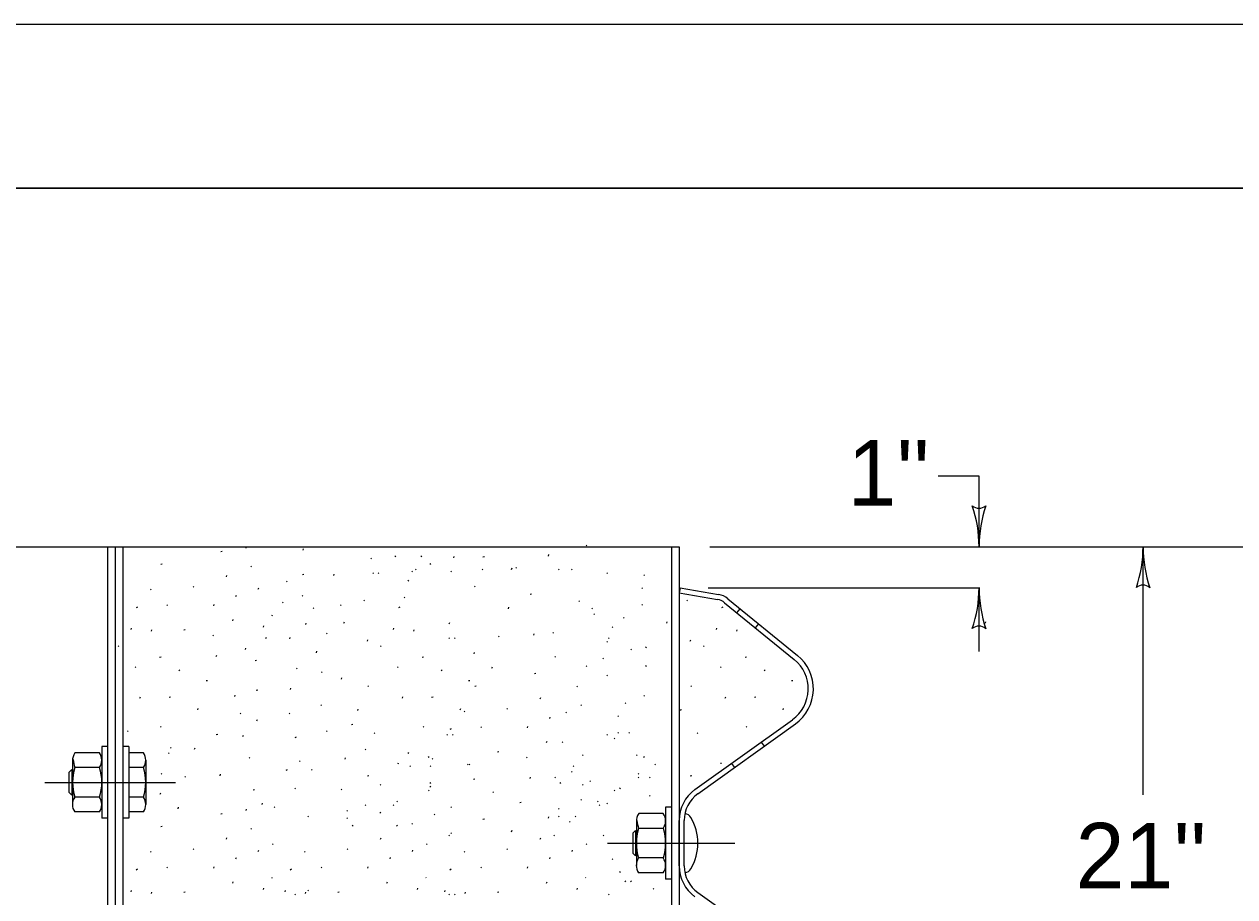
# Model space of a CAD drawing. Extents: x 1000 to 1036.3, y 1000 to 1022.
# Drawn here: x 1028.699 to 1032.389, y 1019.339 to 1022 of the extents above; entities that cross this region are included whole.
import ezdxf

# ---------------------------------------------------------------- set-up
doc = ezdxf.new("R2010")
doc.units = 0
for name, color, linetype in [('Level 1', 7, 'Continuous'), ('Level 10', 7, 'Continuous'), ('Level 11', 7, 'Continuous'), ('Level 5', 7, 'Continuous')]:
    doc.layers.add(name, color=color, linetype=linetype)

msp = doc.modelspace()

# ---------------------------------------------------------------- linework, layer by layer
at = {"layer": 'Level 1'}
for p, q in [((1031.6096, 1020.622), (1031.4846, 1020.622)), ((1031.6096, 1020.4065), (1031.6096, 1020.622)), ((1028.2423, 1020.4065), (1028.9767, 1020.4065)), ((1028.9533, 1020.4065), (1028.9533, 1015.7218)), ((1028.9767, 1020.4065), (1029.711, 1020.4065)), ((1028.9767, 1020.4065), (1028.9767, 1015.7218)), ((1028.9767, 1020.4065), (1030.6953, 1020.4065)), ((1028.9767, 1020.4065), (1028.9767, 1018.2815)), ((1029.0001, 1020.4065), (1029.0001, 1018.2815)), ((1030.6719, 1020.4065), (1030.6719, 1018.2815)), ((1030.6953, 1020.4065), (1030.6953, 1018.2815)), ((1030.7893, 1020.4065), (1033.4557, 1020.4065)), ((1032.1096, 1019.6502), (1032.1096, 1020.4065)), ((1030.6982, 1020.2815), (1030.6955, 1020.2662)), ((1030.6955, 1020.2662), (1030.8128, 1020.2454)), ((1030.6982, 1020.2815), (1030.8155, 1020.2608)), ((1030.7835, 1020.2815), (1031.6096, 1020.2815)), ((1031.6096, 1020.0868), (1031.6096, 1020.2815)), ((1030.834, 1020.2357), (1031.0463, 1020.0628)), ((1030.8439, 1020.2478), (1031.0563, 1020.0748)), ((1030.8717, 1020.2049), (1030.8815, 1020.2171)), ((1030.9284, 1020.1588), (1030.9383, 1020.1709)), ((1030.7437, 1019.6658), (1031.0408, 1019.8789)), ((1030.7527, 1019.6533), (1031.0498, 1019.8663)), ((1030.9455, 1019.8107), (1030.9545, 1019.7981)), ((1028.9284, 1019.7779), (1028.8537, 1019.7779)), ((1028.9533, 1019.7971), (1028.9357, 1019.7971)), ((1028.9357, 1019.7971), (1028.9357, 1019.5783)), ((1029.0177, 1019.7971), (1029.0001, 1019.7971)), ((1029.0177, 1019.7971), (1029.0177, 1019.5783)), ((1029.0625, 1019.7779), (1029.0177, 1019.7779)), ((1028.8465, 1019.7563), (1028.8465, 1019.6201)), ((1028.929, 1019.7328), (1028.8532, 1019.7328)), ((1028.9357, 1019.7553), (1028.9357, 1019.6201)), ((1029.0631, 1019.7328), (1029.0177, 1019.7328)), ((1029.0698, 1019.7553), (1029.0698, 1019.6201)), ((1030.8546, 1019.7454), (1030.8637, 1019.7328)), ((1028.8361, 1019.719), (1028.8439, 1019.7268)), ((1028.8361, 1019.6565), (1028.8361, 1019.719)), ((1028.8439, 1019.7268), (1028.8439, 1019.6487)), ((1028.7618, 1019.6878), (1029.1598, 1019.6878)), ((1028.8439, 1019.6487), (1028.8361, 1019.6565)), ((1028.9285, 1019.6426), (1028.8532, 1019.6426)), ((1029.0626, 1019.6426), (1029.0177, 1019.6426)), ((1028.9284, 1019.5975), (1028.8532, 1019.5975)), ((1029.0625, 1019.5975), (1029.0177, 1019.5975)), ((1030.6471, 1019.5925), (1030.5723, 1019.5925)), ((1030.6719, 1019.6117), (1030.6543, 1019.6117)), ((1030.6543, 1019.6117), (1030.6543, 1019.3929)), ((1028.9533, 1019.5783), (1028.9357, 1019.5783)), ((1029.0177, 1019.5783), (1029.0001, 1019.5783)), ((1030.5652, 1019.5708), (1030.5652, 1019.4347)), ((1030.6543, 1019.5699), (1030.6543, 1019.4347)), ((1030.6955, 1019.4328), (1030.6955, 1019.5718)), ((1030.7111, 1019.4328), (1030.7111, 1019.5718)), ((1030.5548, 1019.5336), (1030.5626, 1019.5414)), ((1030.5548, 1019.4711), (1030.5548, 1019.5336)), ((1030.5626, 1019.5414), (1030.5626, 1019.4633)), ((1030.6477, 1019.5474), (1030.5718, 1019.5474)), ((1030.4772, 1019.5023), (1030.8652, 1019.5023)), ((1030.5626, 1019.4633), (1030.5548, 1019.4711)), ((1030.6472, 1019.4572), (1030.5718, 1019.4572)), ((1030.6471, 1019.4121), (1030.5718, 1019.4121)), ((1030.7318, 1019.4248), (1030.7313, 1019.4242)), ((1030.6719, 1019.3929), (1030.6543, 1019.3929)), ((1031.0498, 1019.1382), (1030.7527, 1019.3514))]:
    msp.add_line(p, q, dxfattribs=at)
for centre, radius, start, end in [((1031.6096, 1020.555), 0.0312, 228.7746, 310.8913), ((1031.219, 1020.4065), 0.3906, 0, 18.6688), ((1032.0002, 1020.4065), 0.3906, 161.3472, 179.9939), ((1031.219, 1020.4065), 0.3906, 359.9878, 0), ((1031.719, 1020.4065), 0.3906, 341.3472, 359.9939), ((1032.5002, 1020.4065), 0.3906, 179.9878, 180), ((1032.5002, 1020.4065), 0.3906, 180, 198.6688), ((1032.1095, 1020.258), 0.0312, 48.7746, 130.8913), ((1030.8047, 1020.1999), 0.0619, 50.8342, 79.9701), ((1031.219, 1020.2815), 0.3906, 341.3472, 359.9939), ((1032.0002, 1020.2815), 0.3906, 179.9878, 180), ((1032.0002, 1020.2815), 0.3906, 180, 198.6688), ((1030.8047, 1020.1999), 0.0463, 50.8342, 79.9701), ((1031.6095, 1020.133), 0.0312, 48.7746, 130.8913), ((1030.9733, 1019.973), 0.1313, 305.6726, 50.836), ((1030.9733, 1019.973), 0.1157, 305.6726, 50.836), ((1028.8856, 1019.7554), 0.0391, 144.7555, 183.8597), ((1028.8966, 1019.7554), 0.039, 324.706, 35.2837), ((1029.0307, 1019.7554), 0.039, 324.706, 35.2837), ((1029.0027, 1019.6877), 0.1562, 163.2131, 196.795), ((1029.0027, 1019.778), 0.1562, 187.6216, 196.7794), ((1028.7794, 1019.6877), 0.1562, 343.2206, 16.7797), ((1028.9135, 1019.6877), 0.1562, 343.2206, 16.7797), ((1030.8112, 1019.5717), 0.1157, 125.6726, 180.0054), ((1028.8851, 1019.6201), 0.0391, 144.7555, 215.2624), ((1028.8966, 1019.6201), 0.039, 324.6935, 35.3065), ((1029.0307, 1019.6201), 0.039, 324.6935, 35.3065), ((1030.8112, 1019.5717), 0.1002, 125.6726, 180.0054), ((1030.6042, 1019.57), 0.0391, 144.7555, 183.8597), ((1030.6152, 1019.57), 0.039, 324.706, 35.2837), ((1030.711, 1019.5688), 0.0234, 29.9793, 85.1096), ((1030.7214, 1019.5926), 0.1562, 187.6216, 196.7794), ((1030.596, 1019.5023), 0.1563, 330.271, 30.0642), ((1030.7214, 1019.5023), 0.1562, 163.2131, 196.795), ((1030.4981, 1019.5023), 0.1562, 343.2206, 16.7797), ((1030.6037, 1019.4347), 0.0391, 144.7555, 215.2624), ((1030.6153, 1019.4347), 0.039, 324.6935, 35.3065), ((1030.8112, 1019.4329), 0.1157, 180, 234.3274), ((1030.8112, 1019.4329), 0.1002, 180, 234.3274), ((1030.711, 1019.4359), 0.0234, 274.8241, 329.9766)]:
    msp.add_arc(centre, radius, start, end, dxfattribs=at)
at = {"layer": 'Level 10'}
for p, q in [((1000, 1022), (1036, 1022)), ((1007, 1021.5), (1035.5, 1021.5))]:
    msp.add_line(p, q, dxfattribs=at)
at = {"layer": 'Level 11'}
msp.add_lwpolyline([(1007, 1000.5), (1035.5, 1000.5), (1035.5, 1021.5), (1007, 1021.5)], close=True, dxfattribs=at)
at = {"layer": 'Level 5'}
for p, q in [((1029.3756, 1020.4018), (1029.377, 1020.4059)), ((1029.5494, 1020.3959), (1029.5508, 1020.4001)), ((1030.4143, 1020.4093), (1030.4123, 1020.4113)), ((1029.3023, 1020.3918), (1029.298, 1020.3908)), ((1029.7578, 1020.3697), (1029.7558, 1020.3718)), ((1029.8314, 1020.3753), (1029.8293, 1020.3774)), ((1029.9106, 1020.3753), (1029.9085, 1020.3774)), ((1030.0083, 1020.3723), (1030.0098, 1020.3764)), ((1030.1018, 1020.3758), (1030.0975, 1020.3749)), ((1030.2972, 1020.3781), (1030.2986, 1020.3823)), ((1029.1201, 1020.3531), (1029.1158, 1020.3522)), ((1029.3923, 1020.3448), (1029.3903, 1020.3469)), ((1029.7635, 1020.3244), (1029.7614, 1020.3265)), ((1029.7804, 1020.3244), (1029.7783, 1020.3265)), ((1029.8823, 1020.3301), (1029.8803, 1020.3322)), ((1029.8937, 1020.3358), (1029.8916, 1020.3378)), ((1029.9389, 1020.3527), (1029.9368, 1020.3548)), ((1030.0012, 1020.3301), (1029.9991, 1020.3322)), ((1030.0974, 1020.3358), (1030.0953, 1020.3378)), ((1030.1848, 1020.3374), (1030.1862, 1020.3416)), ((1030.1993, 1020.3413), (1030.1972, 1020.3434)), ((1030.3294, 1020.3358), (1030.3273, 1020.3378)), ((1030.3691, 1020.3358), (1030.367, 1020.3378)), ((1030.4766, 1020.3244), (1030.4745, 1020.3265)), ((1028.9785, 1020.3008), (1028.9767, 1020.3004)), ((1029.3155, 1020.3147), (1029.3169, 1020.3188)), ((1029.5008, 1020.2995), (1029.4987, 1020.3016)), ((1029.5517, 1020.3222), (1029.5474, 1020.3212)), ((1029.6424, 1020.3186), (1029.6438, 1020.3228)), ((1029.871, 1020.3018), (1029.8689, 1020.3038)), ((1030.0735, 1020.2844), (1030.0714, 1020.2865)), ((1030.5898, 1020.3188), (1030.5877, 1020.3208)), ((1029.0861, 1020.2745), (1029.084, 1020.2766)), ((1029.2158, 1020.2829), (1029.2138, 1020.285)), ((1029.3446, 1020.2548), (1029.3459, 1020.2589)), ((1029.4125, 1020.2767), (1029.4139, 1020.2808)), ((1029.5487, 1020.2558), (1029.5466, 1020.2579)), ((1029.8597, 1020.2508), (1029.8576, 1020.2529)), ((1030.2453, 1020.2618), (1030.2409, 1020.2608)), ((1030.5841, 1020.2791), (1030.582, 1020.2812)), ((1029.0445, 1020.2226), (1029.0403, 1020.2205)), ((1029.1361, 1020.2268), (1029.134, 1020.2288)), ((1029.2768, 1020.2257), (1029.2781, 1020.2298)), ((1029.4883, 1020.2351), (1029.4862, 1020.2372)), ((1029.582, 1020.2184), (1029.5799, 1020.2205)), ((1029.6653, 1020.2268), (1029.6633, 1020.2288)), ((1029.7362, 1020.2413), (1029.7341, 1020.2433)), ((1029.8445, 1020.2226), (1029.8403, 1020.2205)), ((1030.1751, 1020.2175), (1030.1764, 1020.2217)), ((1030.3917, 1020.2395), (1030.3896, 1020.2416)), ((1030.4313, 1020.2168), (1030.4293, 1020.2189)), ((1030.5841, 1020.2282), (1030.582, 1020.2303)), ((1030.7205, 1020.2413), (1030.7184, 1020.2433)), ((1030.8288, 1020.2226), (1030.8247, 1020.2205)), ((1029.3349, 1020.1808), (1029.3363, 1020.1848)), ((1029.4532, 1020.1976), (1029.4549, 1020.1967)), ((1029.4549, 1020.1967), (1029.4558, 1020.1958)), ((1029.6735, 1020.173), (1029.6749, 1020.1772)), ((1030.437, 1020.1998), (1030.4349, 1020.2019)), ((1030.5275, 1020.1886), (1030.5254, 1020.1907)), ((1030.6578, 1020.173), (1030.6593, 1020.1772)), ((1031.6291, 1020.173), (1031.6305, 1020.1772)), ((1029.0248, 1020.1537), (1029.0262, 1020.1578)), ((1029.0868, 1020.1492), (1029.0881, 1020.1533)), ((1029.1898, 1020.1527), (1029.1856, 1020.1518)), ((1029.428, 1020.1613), (1029.4294, 1020.1655)), ((1029.5573, 1020.1691), (1029.5586, 1020.1733)), ((1029.6223, 1020.1406), (1029.6203, 1020.1427)), ((1029.8248, 1020.1537), (1029.8262, 1020.1578)), ((1029.8868, 1020.1492), (1029.8881, 1020.1533)), ((1029.9948, 1020.1711), (1029.9962, 1020.1753)), ((1030.2526, 1020.1363), (1030.254, 1020.1404)), ((1030.3125, 1020.1433), (1030.3104, 1020.1453)), ((1030.4936, 1020.1603), (1030.4915, 1020.1623)), ((1030.8091, 1020.1537), (1030.8105, 1020.1578)), ((1030.8711, 1020.1492), (1030.8724, 1020.1533)), ((1028.9871, 1020.1019), (1028.985, 1020.104)), ((1029.276, 1020.1348), (1029.2739, 1020.1368)), ((1029.4358, 1020.1266), (1029.4372, 1020.1308)), ((1029.5087, 1020.1259), (1029.5101, 1020.1301)), ((1029.7452, 1020.1182), (1029.7466, 1020.1223)), ((1029.7871, 1020.1019), (1029.785, 1020.104)), ((1029.9955, 1020.1263), (1029.9934, 1020.1283)), ((1030.0125, 1020.1263), (1030.0104, 1020.1283)), ((1030.1472, 1020.1316), (1030.1451, 1020.1337)), ((1030.4766, 1020.115), (1030.4745, 1020.1171)), ((1030.4823, 1020.1263), (1030.4802, 1020.1283)), ((1030.7295, 1020.1182), (1030.7309, 1020.1223)), ((1030.7714, 1020.1019), (1030.7693, 1020.104)), ((1029.1162, 1020.0695), (1029.1119, 1020.0686)), ((1029.2845, 1020.0718), (1029.2858, 1020.0759)), ((1029.3737, 1020.093), (1029.375, 1020.0972)), ((1029.5901, 1020.0833), (1029.5915, 1020.0875)), ((1029.9162, 1020.0695), (1029.9119, 1020.0686)), ((1030.0703, 1020.0802), (1030.0718, 1020.0843)), ((1030.3181, 1020.0697), (1030.316, 1020.0718)), ((1030.4653, 1020.0641), (1030.4632, 1020.0662)), ((1030.5502, 1020.0923), (1030.5481, 1020.0944)), ((1030.5954, 1020.098), (1030.5933, 1020.1001)), ((1030.9005, 1020.0695), (1030.8963, 1020.0686)), ((1029.0394, 1020.0381), (1029.0373, 1020.0402)), ((1029.1733, 1020.0284), (1029.1712, 1020.0305)), ((1029.407, 1020.0598), (1029.4027, 1020.0589)), ((1029.5312, 1020.0342), (1029.5291, 1020.0363)), ((1029.8394, 1020.0381), (1029.8373, 1020.0402)), ((1029.9733, 1020.0284), (1029.9712, 1020.0305)), ((1030.1247, 1020.0357), (1030.126, 1020.0398)), ((1030.4143, 1020.0414), (1030.4123, 1020.0435)), ((1030.5954, 1020.0414), (1030.5933, 1020.0435)), ((1030.8238, 1020.0381), (1030.8217, 1020.0402)), ((1030.9576, 1020.0284), (1030.9555, 1020.0305)), ((1029.2577, 1019.9979), (1029.2534, 1019.997)), ((1029.6068, 1020.0226), (1029.6048, 1020.0247)), ((1029.6658, 1020.0021), (1029.6671, 1020.0063)), ((1030.0577, 1019.9979), (1030.0534, 1019.997)), ((1030.2588, 1020.0199), (1030.2545, 1020.019)), ((1030.4766, 1020.0131), (1030.4745, 1020.0152)), ((1031.042, 1019.9979), (1031.0378, 1019.997)), ((1029.3407, 1019.9499), (1029.3421, 1019.9541)), ((1029.4108, 1019.9689), (1029.4066, 1019.968)), ((1029.5106, 1019.9712), (1029.512, 1019.9753)), ((1029.7483, 1019.98), (1029.7463, 1019.9821)), ((1030.0766, 1019.9813), (1030.0723, 1019.9803)), ((1030.386, 1019.9792), (1030.3839, 1019.9813)), ((1030.7327, 1019.98), (1030.7306, 1019.9821)), ((1029.0518, 1019.9441), (1029.0533, 1019.9483)), ((1029.1453, 1019.9477), (1029.141, 1019.9468)), ((1029.6048, 1019.922), (1029.6028, 1019.9241)), ((1029.8518, 1019.9441), (1029.8533, 1019.9483)), ((1029.9453, 1019.9477), (1029.941, 1019.9468)), ((1030.272, 1019.9428), (1030.2734, 1019.947)), ((1030.3973, 1019.9225), (1030.3953, 1019.9246)), ((1030.5332, 1019.9283), (1030.5311, 1019.9303)), ((1030.5898, 1019.9508), (1030.5877, 1019.9529)), ((1030.8362, 1019.9441), (1030.8376, 1019.9483)), ((1030.9296, 1019.9477), (1030.9253, 1019.9468)), ((1029.2283, 1019.9093), (1029.2297, 1019.9134)), ((1029.3593, 1019.8968), (1029.3573, 1019.8989)), ((1029.5091, 1019.8965), (1029.507, 1019.8986)), ((1029.7161, 1019.9073), (1029.7175, 1019.9115)), ((1030.0283, 1019.9093), (1030.0297, 1019.9134)), ((1030.0426, 1019.9027), (1030.0405, 1019.9048)), ((1030.1723, 1019.9111), (1030.1703, 1019.9132)), ((1030.3011, 1019.8829), (1030.3024, 1019.8871)), ((1030.3521, 1019.8999), (1030.35, 1019.902)), ((1030.5105, 1019.8886), (1030.5084, 1019.8907)), ((1030.7004, 1019.9073), (1030.7018, 1019.9115)), ((1031.0126, 1019.9093), (1031.014, 1019.9134)), ((1029.0164, 1019.8433), (1029.0143, 1019.8454)), ((1029.117, 1019.8563), (1029.1149, 1019.8583)), ((1029.4086, 1019.8751), (1029.41, 1019.8793)), ((1029.6223, 1019.8427), (1029.6203, 1019.8448)), ((1029.701, 1019.8645), (1029.6967, 1019.8636)), ((1029.917, 1019.8563), (1029.9149, 1019.8583)), ((1030.001, 1019.8508), (1029.9968, 1019.8487)), ((1030.0926, 1019.8549), (1030.0905, 1019.857)), ((1030.2333, 1019.8538), (1030.2346, 1019.858)), ((1030.9013, 1019.8563), (1030.8993, 1019.8583)), ((1029.2888, 1019.8336), (1029.2844, 1019.8326)), ((1029.3659, 1019.828), (1029.3673, 1019.8322)), ((1029.5278, 1019.8258), (1029.5237, 1019.8238)), ((1029.7678, 1019.8369), (1029.7657, 1019.839)), ((1029.9898, 1019.832), (1029.9878, 1019.8341)), ((1030.0068, 1019.832), (1030.0048, 1019.8341)), ((1030.2914, 1019.8089), (1030.2928, 1019.813)), ((1030.3408, 1019.8093), (1030.3387, 1019.8114)), ((1030.4766, 1019.832), (1030.4745, 1019.8341)), ((1030.4993, 1019.8207), (1030.4972, 1019.8228)), ((1030.5105, 1019.8377), (1030.5084, 1019.8398)), ((1030.5445, 1019.8377), (1030.5424, 1019.8398)), ((1030.7521, 1019.8369), (1030.75, 1019.839)), ((1029.1409, 1019.7754), (1029.1388, 1019.7775)), ((1029.1466, 1019.7924), (1029.1445, 1019.7945)), ((1029.2186, 1019.7893), (1029.2199, 1019.7935)), ((1029.7408, 1019.7868), (1029.7388, 1019.7888)), ((1029.871, 1019.7754), (1029.8689, 1019.7775)), ((1030.1463, 1019.7808), (1030.1421, 1019.7799)), ((1030.403, 1019.7698), (1030.4009, 1019.7718)), ((1030.5672, 1019.7698), (1030.5651, 1019.7718)), ((1029.3865, 1019.7614), (1029.3844, 1019.7635)), ((1029.5403, 1019.751), (1029.5383, 1019.7531)), ((1029.6773, 1019.7584), (1029.6788, 1019.7626)), ((1029.8388, 1019.7447), (1029.8397, 1019.7471)), ((1029.8767, 1019.7358), (1029.8746, 1019.7379)), ((1029.9333, 1019.7641), (1029.9312, 1019.7662)), ((1029.9389, 1019.7358), (1029.9368, 1019.7379)), ((1029.9446, 1019.7584), (1029.9425, 1019.7605)), ((1030.0521, 1019.7415), (1030.05, 1019.7436)), ((1030.0578, 1019.7415), (1030.0557, 1019.7436)), ((1030.2325, 1019.7629), (1030.2304, 1019.765)), ((1030.3748, 1019.7358), (1030.3727, 1019.7378)), ((1030.5898, 1019.7641), (1030.5877, 1019.7662)), ((1030.6238, 1019.7415), (1030.6217, 1019.7436)), ((1030.8232, 1019.7447), (1030.824, 1019.7471)), ((1029.1183, 1019.7132), (1029.1162, 1019.7153)), ((1029.1907, 1019.7034), (1029.1886, 1019.7055)), ((1029.2961, 1019.7081), (1029.2975, 1019.7123)), ((1029.5008, 1019.726), (1029.4966, 1019.7239)), ((1029.5767, 1019.7245), (1029.5746, 1019.7266)), ((1029.7494, 1019.7078), (1029.7452, 1019.7069)), ((1030.0727, 1019.6977), (1030.0684, 1019.6968)), ((1030.241, 1019.6999), (1030.2423, 1019.7041)), ((1030.3181, 1019.7018), (1030.316, 1019.7039)), ((1030.3691, 1019.7188), (1030.367, 1019.7208)), ((1030.5728, 1019.7132), (1030.5707, 1019.7153)), ((1030.5728, 1019.7018), (1030.5707, 1019.7039)), ((1030.6068, 1019.7018), (1030.6047, 1019.7039)), ((1030.7338, 1019.7078), (1030.7295, 1019.7069)), ((1029.4012, 1019.6653), (1029.3969, 1019.6643)), ((1029.5258, 1019.6678), (1029.5237, 1019.6699)), ((1029.6669, 1019.6648), (1029.6648, 1019.6668)), ((1029.7861, 1019.6792), (1029.784, 1019.6813)), ((1029.9333, 1019.6623), (1029.9312, 1019.6643)), ((1029.9389, 1019.6848), (1029.9368, 1019.6869)), ((1029.9389, 1019.6736), (1029.9368, 1019.6757)), ((1030.3351, 1019.6848), (1030.333, 1019.6869)), ((1030.403, 1019.6792), (1030.4009, 1019.6813)), ((1030.4257, 1019.6905), (1030.4236, 1019.6926)), ((1030.4993, 1019.6623), (1030.4972, 1019.6643)), ((1030.5162, 1019.6679), (1030.5141, 1019.67)), ((1029.1138, 1019.652), (1029.1153, 1019.6562)), ((1029.4241, 1019.6198), (1029.4255, 1019.6239)), ((1029.8371, 1019.6283), (1029.835, 1019.6303)), ((1030.1298, 1019.6566), (1030.1277, 1019.6587)), ((1030.2142, 1019.6261), (1030.2099, 1019.6252)), ((1030.3973, 1019.6339), (1030.3953, 1019.636)), ((1030.4483, 1019.6283), (1030.4463, 1019.6303)), ((1030.4766, 1019.6226), (1030.4745, 1019.6247)), ((1030.6068, 1019.6453), (1030.6047, 1019.6473)), ((1029.1682, 1019.6075), (1029.1695, 1019.6117)), ((1029.3023, 1019.5918), (1029.298, 1019.5908)), ((1029.3756, 1019.6018), (1029.377, 1019.6059)), ((1029.4635, 1019.6113), (1029.4614, 1019.6133)), ((1029.6843, 1019.6), (1029.6822, 1019.6021)), ((1029.7408, 1019.6169), (1029.7388, 1019.619)), ((1029.7861, 1019.5943), (1029.784, 1019.5964)), ((1029.8258, 1019.6169), (1029.8237, 1019.619)), ((1029.9503, 1019.5887), (1029.9482, 1019.5908)), ((1030.0012, 1019.6113), (1029.9991, 1019.6133)), ((1030.3294, 1019.6056), (1030.3273, 1019.6077)), ((1030.4539, 1019.6169), (1030.4518, 1019.619)), ((1029.1201, 1019.5531), (1029.1158, 1019.5522)), ((1029.5653, 1019.5829), (1029.5633, 1019.585)), ((1029.6843, 1019.5773), (1029.6822, 1019.5794)), ((1029.7013, 1019.5547), (1029.6992, 1019.5568)), ((1029.8371, 1019.5547), (1029.835, 1019.5568)), ((1029.8823, 1019.5603), (1029.8803, 1019.5624)), ((1030.1018, 1019.5758), (1030.0975, 1019.5749)), ((1030.2972, 1019.5781), (1030.2986, 1019.5823)), ((1030.3294, 1019.5829), (1030.3273, 1019.585)), ((1030.3634, 1019.566), (1030.3613, 1019.5681)), ((1030.3804, 1019.5829), (1030.3783, 1019.585)), ((1029.3155, 1019.5147), (1029.3169, 1019.5188)), ((1029.3923, 1019.5448), (1029.3903, 1019.5469)), ((1029.7853, 1019.5147), (1029.7867, 1019.5188)), ((1029.9958, 1019.5247), (1029.9938, 1019.5268)), ((1030.0012, 1019.5321), (1029.9991, 1019.5342)), ((1030.1848, 1019.5374), (1030.1862, 1019.5416)), ((1030.272, 1019.5147), (1030.2734, 1019.5188)), ((1030.3158, 1019.525), (1030.3138, 1019.5271)), ((1030.4656, 1019.5247), (1030.4635, 1019.5268)), ((1028.9785, 1019.5008), (1028.9767, 1019.5004)), ((1029.0861, 1019.4745), (1029.084, 1019.4766)), ((1029.2158, 1019.4829), (1029.2138, 1019.485)), ((1029.4125, 1019.4767), (1029.4139, 1019.4808)), ((1029.4578, 1019.498), (1029.4558, 1019.5001)), ((1029.5558, 1019.4745), (1029.5538, 1019.4766)), ((1029.6856, 1019.4829), (1029.6835, 1019.485)), ((1029.8823, 1019.4767), (1029.8837, 1019.4808)), ((1029.9276, 1019.498), (1029.9255, 1019.5001)), ((1030.0426, 1019.4745), (1030.0405, 1019.4766)), ((1030.1723, 1019.4829), (1030.1703, 1019.485)), ((1030.369, 1019.4767), (1030.3704, 1019.4808)), ((1030.4143, 1019.498), (1030.4123, 1019.5001)), ((1029.3446, 1019.4548), (1029.3459, 1019.4589)), ((1029.8143, 1019.4548), (1029.8157, 1019.4589)), ((1030.3011, 1019.4548), (1030.3024, 1019.4589)), ((1030.4936, 1019.4528), (1030.4915, 1019.4549)), ((1029.0445, 1019.4226), (1029.0403, 1019.4205)), ((1029.1361, 1019.4268), (1029.134, 1019.4288)), ((1029.2768, 1019.4257), (1029.2781, 1019.4298)), ((1029.5143, 1019.4226), (1029.5101, 1019.4205)), ((1029.6058, 1019.4268), (1029.6038, 1019.4288)), ((1029.7465, 1019.4257), (1029.7478, 1019.4298)), ((1030.001, 1019.4226), (1029.9968, 1019.4205)), ((1030.0926, 1019.4268), (1030.0905, 1019.4288)), ((1030.2333, 1019.4257), (1030.2346, 1019.4298)), ((1030.5162, 1019.4132), (1030.5141, 1019.4153)), ((1029.3349, 1019.3808), (1029.3363, 1019.3848)), ((1029.428, 1019.3613), (1029.4294, 1019.3655)), ((1029.4532, 1019.3976), (1029.4549, 1019.3967)), ((1029.8047, 1019.3808), (1029.8061, 1019.3848)), ((1029.8978, 1019.3613), (1029.8992, 1019.3655)), ((1029.9229, 1019.3976), (1029.9247, 1019.3967)), ((1030.2914, 1019.3808), (1030.2928, 1019.3848)), ((1030.3845, 1019.3613), (1030.3859, 1019.3655)), ((1030.4097, 1019.3976), (1030.4114, 1019.3967)), ((1030.5332, 1019.3849), (1030.5311, 1019.387)), ((1030.5332, 1019.3849), (1030.5311, 1019.387)), ((1030.5502, 1019.3849), (1030.5481, 1019.387)), ((1030.6181, 1019.3623), (1030.616, 1019.3643)), ((1029.0248, 1019.3537), (1029.0262, 1019.3578)), ((1029.0868, 1019.3492), (1029.0881, 1019.3533)), ((1029.1898, 1019.3527), (1029.1856, 1019.3518)), ((1029.4945, 1019.3537), (1029.4959, 1019.3578)), ((1029.5258, 1019.3453), (1029.5237, 1019.3473)), ((1029.5565, 1019.3492), (1029.5578, 1019.3533)), ((1029.5654, 1019.3566), (1029.5633, 1019.3587)), ((1029.6596, 1019.3527), (1029.6553, 1019.3518)), ((1029.9813, 1019.3537), (1029.9827, 1019.3578)), ((1029.9955, 1019.3453), (1029.9934, 1019.3473)), ((1030.0125, 1019.3453), (1030.0104, 1019.3473)), ((1030.0433, 1019.3492), (1030.0446, 1019.3533)), ((1030.1463, 1019.3527), (1030.1421, 1019.3518)), ((1030.4823, 1019.3453), (1030.4802, 1019.3473))]:
    msp.add_line(p, q, dxfattribs=at)

# ---------------------------------------------------------------- texts
at = {"layer": 'Level 1'}
for s, p in [("1''", (1031.2088, 1020.5319)), ("21''", (1031.9041, 1019.3642))]:
    msp.add_text(s, height=0.2, dxfattribs=at).set_placement(p)

doc.saveas('drawing.dxf')
